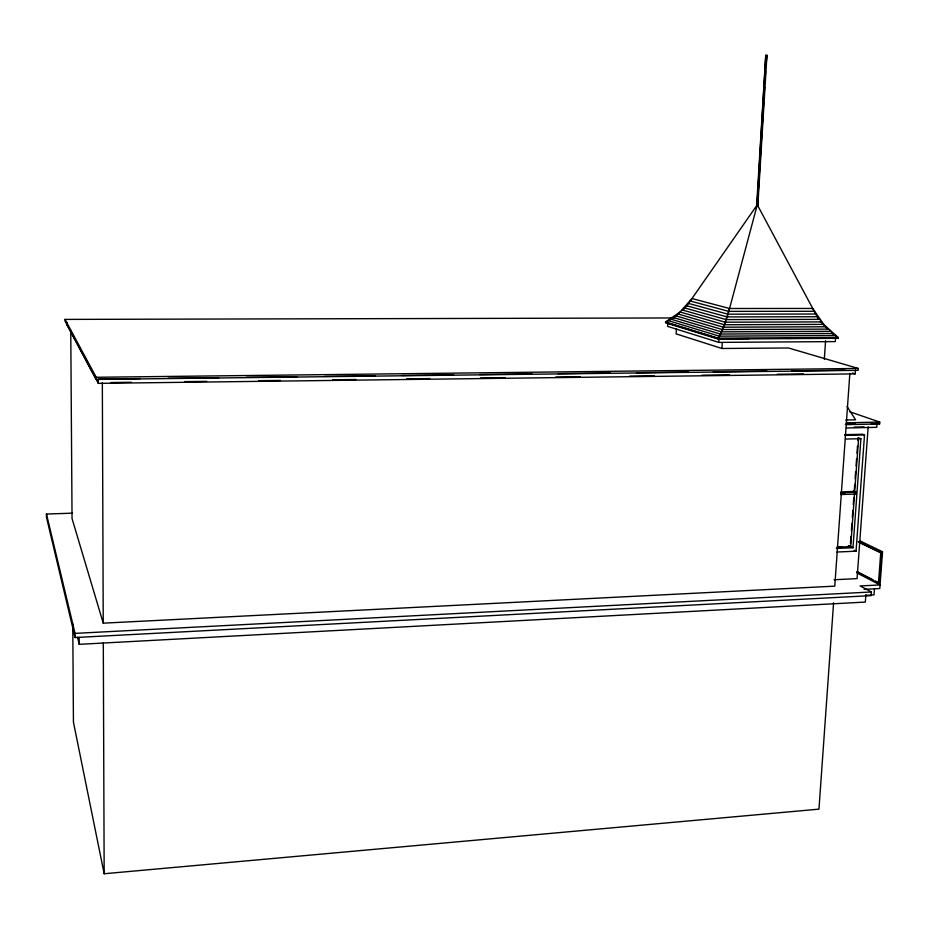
<?xml version="1.0" encoding="UTF-8"?>
<svg xmlns="http://www.w3.org/2000/svg" width="929" height="929" viewBox="0 0 929 929"><rect width="100%" height="100%" fill="white"/><g stroke="black" fill="none" stroke-linecap="round" stroke-linejoin="round"><path stroke-width="1.39" d="M676.44 328.529L676.149 333.883L721.926 348.491L788.466 347.98L858.257 368.453L858.117 370.346L96.233 379.438L65.065 321.12L65.053 319.402L674.408 317.95M718.105 339.05L724.353 324.744L729.567 308.509L812.724 308.44L823.733 324.384L838.086 337.436L838.028 338.319L718.105 339.05L665.559 322.839L665.605 322.003L680.04 311.993L691.966 298.546L729.567 308.509M786.642 338.388L835.577 338.098L835.334 341.593L718.791 342.383L718.988 338.806L749.215 338.62M721.926 348.491L722.251 342.813M756.636 205.715L765.751 55.275L757.019 205.762L757.82 205.773L766.948 55.287L765.751 55.275M757.82 205.773L758.134 194.161M758.389 189.818L759.098 178.252M759.272 175.36L760.061 162.343M760.236 159.44L760.932 147.874M761.106 144.982L761.896 131.964M762.082 129.073L762.872 116.055M763.046 113.164L763.743 101.586M763.917 98.695L764.625 87.129M764.881 82.786L765.589 71.219M765.844 66.876L766.948 55.287M824.325 359.221L825.591 340.711M833.592 602.77L818.96 809.147L104.164 873.748L73.437 722.147L72.764 623.87M849.861 373.353L834.776 586.141L103.235 623.162L72.044 518.579L70.767 330.933M66.946 322.468L66.969 324.755L98.288 383.375L855.179 373.876L855.446 370.09M850.453 543.511L850.976 536.323M851.394 530.575L851.905 523.387M852.323 517.639L852.845 510.462M853.263 504.714L853.774 497.526M854.726 484.334L854.215 491.406L844.496 491.731M855.133 478.679L855.644 471.607M856.062 465.94L856.573 458.868M856.979 453.213L857.49 446.141M857.897 440.474L858.094 437.652M854.552 493.415L850.709 546.6L836.89 547.204M853.612 491.139L856.062 492.207L855.934 494.019L840.64 494.542M836.379 548.458L852.996 547.738L860.904 438.685L858.663 437.861L854.68 491.604L840.791 492.08M836.89 552.035L856.05 551.176L864.516 434.935L862.635 434.249L844.693 434.667M868.174 426.794L857.072 578.616L834.056 579.754M865.863 594.781L865.329 602.073L79.22 644.331L77.513 637.282M846.331 424.658L879.624 423.926L879.751 422.091L849.71 411.744M856.921 572.938L880.042 584.933L860.08 585.944L871.414 591.97L871.147 595.628L75.063 637.538L46.485 517.29L46.45 514.027L72.508 513.168M874.456 589.149L874.026 594.897L865.48 595.338M858.257 541.514L881.679 552.848L879.391 583.098L878.462 583.145L880.738 552.883L858.64 542.188M727.047 317.927L757.286 204.786L818.379 319.03M722.297 330.387L725.712 321.736M670.599 319.611L665.605 322.003L718.152 338.156L720.683 333.917M686.357 306.605L757.286 204.786L757.425 205.727M673.095 318.426L679.32 313.085M682.432 310.425L685.544 307.754M864.086 589.334L879.775 588.533L882.55 551.756L860.428 541.108M46.45 514.027L75.04 633.381L871.414 591.97M880.738 552.883L881.679 552.848M837.819 546.926L841.964 546.74M847.492 546.496L850.256 546.38M840.768 492.718L856.062 492.207M840.664 493.891L844.833 493.752M845.158 435.387L864.516 434.935M845.518 439.057L860.904 438.685M846.458 422.8L879.751 422.091M845.355 424.321L855.423 424.1M871.251 423.763L876.999 423.636L876.732 427.317L846.528 427.979M854.204 427.108L863.982 426.887M845.82 420.036L855.574 419.827L847.051 406.414M65.053 319.402L96.221 377.279L858.257 368.453M140.337 378.579L98.265 379.078L98.288 383.375M167.894 378.254L218.663 377.65M246.22 377.313L296.99 376.721M324.558 376.384L375.316 375.792M401.433 375.479L453.654 374.851M479.759 374.55L531.98 373.922M558.085 373.621L610.307 372.993M636.423 372.692L688.633 372.064M713.298 371.774L766.971 371.135M791.624 370.845L845.297 370.207M111.039 382.539L131.314 382.283M184.917 381.622L206.644 381.354M258.796 380.704L280.523 380.437M332.675 379.787L355.853 379.496M406.565 378.869L429.744 378.579M480.444 377.94L505.074 377.638M555.774 377.011L580.404 376.698M629.653 376.094L654.283 375.781M702.092 375.188L729.613 374.84M777.422 374.248L803.492 373.922M828.18 329.098L722.379 329.563L675.464 315.744M830.538 331.316L721.357 331.85L673.084 317.463M832.976 333.453L720.312 334.045L670.645 319.088M835.496 335.497L719.243 336.147L668.148 320.598M718.152 338.156L838.086 337.436L831.501 333.035M821.654 321.91L725.294 322.212L682.223 309.972M823.733 324.384L724.353 324.744L680.04 311.993M825.916 326.776L723.377 327.194L677.787 313.921M814.303 311.273L728.777 311.378L690.189 300.996M815.987 314.025L727.953 314.188L688.319 303.365M817.775 316.731L727.093 316.928L686.368 305.664M819.668 319.355L726.211 319.611L684.336 307.859M835.264 337.575L838.028 338.319M852.439 373.052L855.179 373.876M716.224 337.947L667.777 323.037L667.603 326.381L718.791 342.383M876.895 422.985L879.624 423.926M848.618 545.578L852.996 547.738M854.215 550.27L856.05 551.176M857.548 571.799L872.97 579.777M875.536 581.101L878.114 582.437M856.643 571.846L878.462 583.145M820.226 321.074L827.634 329.238M79.174 637.422L79.22 644.331M75.04 633.381L75.063 637.538M102.341 382.643L103.235 623.162M103.305 642.613L104.164 873.748M96.221 377.279L96.233 379.438"/></g></svg>
